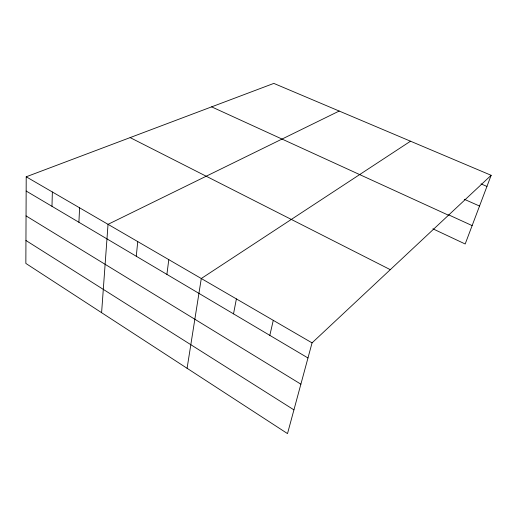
<?xml version="1.0" encoding="UTF-8"?>
<svg xmlns="http://www.w3.org/2000/svg" width="517" height="517" viewBox="0 0 517 517"><rect width="100%" height="100%" fill="white"/><g stroke="black" fill="none" stroke-linecap="round" stroke-linejoin="round"><path stroke-width="0.78" d="M26.212 176.795L25.85 263.424L287.51 433.601L312.055 342.874L491.15 175.302L273.816 83.399L26.212 176.795L312.055 342.874M51.984 206.322L52.353 191.981M78.901 222.265L79.599 207.815M101.597 312.688L108.034 224.333L339.191 111.045M136.281 256.258L137.735 241.588M166.907 274.398L168.788 259.631M187.089 368.291L201.287 278.514L410.524 141.206M233.516 313.864L236.392 298.91M269.822 335.365L273.273 320.34M491.15 175.302L465.184 243.992L432.897 228.818M481.01 183.884L486.943 186.437M464.272 199.271L479.53 206.044M448.717 214.891L472.137 225.599M211.621 106.857L448.491 215.221M130.129 137.6L390.296 269.667M26.154 191.019L307.97 357.964M26.05 215.899L300.881 384.176M25.947 240.495L293.934 409.865"/></g></svg>
